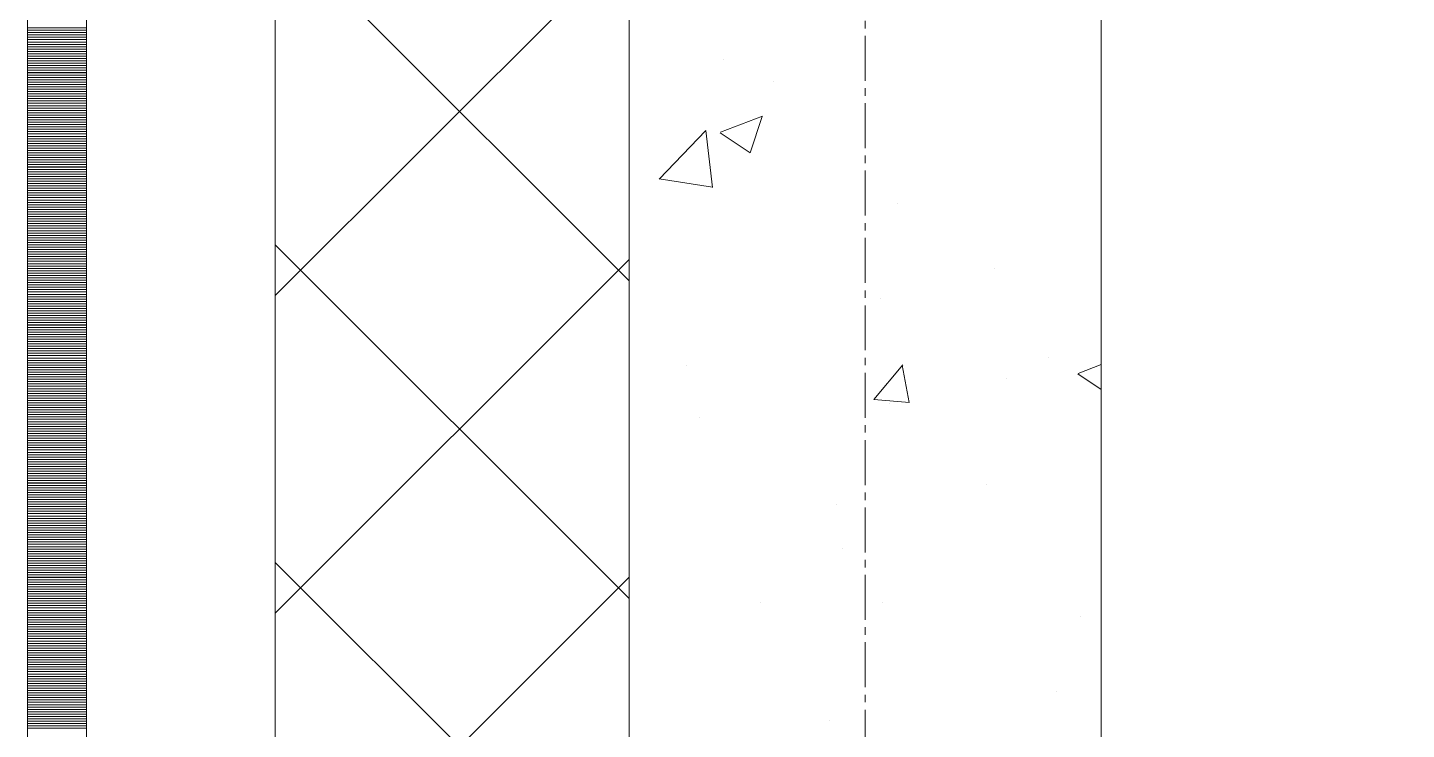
# Model space of a CAD drawing. Header units: millimetres. Extents: x 470010 to 1231400, y -134005 to 421770.
# Drawn here: x 806168 to 806752, y 157745 to 158043 of the extents above; entities that cross this region are included whole.
import ezdxf
from ezdxf.enums import TextEntityAlignment as Align

# ---------------------------------------------------------------- set-up
doc = ezdxf.new("R2010")
doc.units = ezdxf.units.MM
doc.linetypes.add('CENTER2', pattern=[28.575, 19.05, -3.175, 3.175, -3.175])
doc.linetypes.add('DASHED', pattern=[19.05, 12.7, -6.35])
doc.layers.get('Defpoints').update_dxf_attribs({"color": 140})
doc.layers.add('АР_Делит', color=120, linetype='Continuous', lineweight=0, plot=False)
for name, color, linetype, lineweight in [('АР_Стены ПЕНОблок', 52, 'Continuous', 20), ('АР_Тонкая', 254, 'Continuous', 5), ('АР_Утеплитель', 31, 'Continuous', 0), ('АР_Штриховка', 8, 'Continuous', 0)]:
    doc.layers.add(name, color=color, linetype=linetype, lineweight=lineweight)
doc.layers.add('РД_Оси_100', color=7, linetype='Continuous', lineweight=0, true_color=0x525252)
doc.styles.add('style1', font='ARIALN.TTF')

# ---------------------------------------------------------------- blocks, each defined once
blk = doc.blocks.new('СОШ_2200_АР_ОСИ_М100_28.05.24')
at = {"layer": 'АР_Делит', "color": 251, "linetype": 'DASHED', "true_color": 0x636466}
blk.add_lwpolyline([(114955, 135155), (114955, -355), (93595.036, -355), (93595.036, 13855), (94145, 13855), (94145, 68320), (66055, 68320), (66055, 13857.73), (83455, 13857.73), (83455, -355), (45245, -355), (45245, 13145), (44695, 13145), (44695, 26755), (45245, 26755), (45245, 68320), (20455, 68320), (20455, 26755), (27955, 26755), (27955, 13145), (-355, 13145), (-355, 100855)], dxfattribs=at)
at = {"layer": 'РД_Оси_100', "color": 251, "linetype": 'CENTER2', "true_color": 0x636466}
blk.add_line((0, -6155), (0, 139938.679), dxfattribs=at)
blk = doc.blocks.new('A$C9108343f')
at = {"layer": 'АР_Стены ПЕНОблок', "color": 18, "linetype": 'Continuous', "lineweight": 20, "true_color": 0x000000}
for p, q in [((140704.09, 313879.49), (140704.09, 237679.49)), ((140904.09, 237679.49), (140904.09, 313879.49))]:
    blk.add_line(p, q, dxfattribs=at)
at = {"layer": 'АР_Тонкая', "color": 18, "linetype": 'Continuous', "lineweight": 5, "true_color": 0x000000}
for p, q in [((140449.09, 313879.49), (140449.09, 237679.49)), ((140474.09, 313879.49), (140474.09, 237679.49)), ((140474.09, 237679.49), (140474.09, 313879.49)), ((140554.09, 237679.49), (140554.09, 313879.49))]:
    blk.add_line(p, q, dxfattribs=at)
at = {"layer": 'АР_Утеплитель', "color": 18, "linetype": 'Continuous', "lineweight": 0, "true_color": 0x000000}
for p, q in [((140554.09, 313879.49), (140554.09, 237679.49)), ((140704.09, 237679.49), (140704.09, 313879.49))]:
    blk.add_line(p, q, dxfattribs=at)
at = {"layer": 'АР_Штриховка', "color": 18, "linetype": 'Continuous', "lineweight": 0, "true_color": 0x000000}
for p, q in [((140704.09, 258301.99), (140554.09, 258451.99)), ((140554.09, 258295.71), (140704.09, 258445.71)), ((140449.09, 258409.24), (140474.09, 258409.24)), ((140449.09, 258408.24), (140474.09, 258408.24)), ((140449.09, 258407.24), (140474.09, 258407.24)), ((140449.09, 258406.24), (140474.09, 258406.24)), ((140449.09, 258405.24), (140474.09, 258405.24)), ((140449.09, 258404.24), (140474.09, 258404.24)), ((140449.09, 258403.24), (140474.09, 258403.24)), ((140449.09, 258402.24), (140474.09, 258402.24)), ((140449.09, 258401.24), (140474.09, 258401.24)), ((140449.09, 258400.24), (140474.09, 258400.24)), ((140449.09, 258399.24), (140474.09, 258399.24)), ((140449.09, 258398.24), (140474.09, 258398.24)), ((140449.09, 258397.24), (140474.09, 258397.24)), ((140449.09, 258396.24), (140474.09, 258396.24)), ((140449.09, 258395.24), (140474.09, 258395.24)), ((140449.09, 258394.24), (140474.09, 258394.24)), ((140449.09, 258393.24), (140474.09, 258393.24)), ((140449.09, 258392.24), (140474.09, 258392.24)), ((140449.09, 258391.24), (140474.09, 258391.24)), ((140744.27, 258395.65), (140744.27, 258395.65)), ((140449.09, 258390.24), (140474.09, 258390.24)), ((140449.09, 258389.24), (140474.09, 258389.24)), ((140449.09, 258388.24), (140474.09, 258388.24)), ((140449.09, 258387.24), (140474.09, 258387.24)), ((140449.09, 258386.24), (140474.09, 258386.24)), ((140449.09, 258385.24), (140474.09, 258385.24)), ((140765.26, 258386.38), (140765.26, 258386.38)), ((140449.09, 258384.24), (140474.09, 258384.24)), ((140449.09, 258383.24), (140474.09, 258383.24)), ((140449.09, 258382.24), (140474.09, 258382.24)), ((140449.09, 258381.24), (140474.09, 258381.24)), ((140449.09, 258380.24), (140474.09, 258380.24)), ((140449.09, 258379.24), (140474.09, 258379.24)), ((140449.09, 258378.24), (140474.09, 258378.24)), ((140449.09, 258377.24), (140474.09, 258377.24)), ((140449.09, 258376.24), (140474.09, 258376.24)), ((140449.09, 258375.24), (140474.09, 258375.24)), ((140449.09, 258374.24), (140474.09, 258374.24)), ((140449.09, 258373.24), (140474.09, 258373.24)), ((140449.09, 258372.24), (140474.09, 258372.24)), ((140449.09, 258371.24), (140474.09, 258371.24)), ((140449.09, 258370.24), (140474.09, 258370.24)), ((140449.09, 258369.24), (140474.09, 258369.24)), ((140449.09, 258368.24), (140474.09, 258368.24)), ((140742.76, 258364.97), (140760.54, 258371.8)), ((140755.31, 258356.26), (140760.46, 258371.61)), ((140449.09, 258367.24), (140474.09, 258367.24)), ((140449.09, 258366.24), (140474.09, 258366.24)), ((140449.09, 258365.24), (140474.09, 258365.24)), ((140449.09, 258364.24), (140474.09, 258364.24)), ((140449.09, 258363.24), (140474.09, 258363.24)), ((140449.09, 258362.24), (140474.09, 258362.24)), ((140716.83, 258345.11), (140736.62, 258365.73)), ((140739.39, 258341.61), (140736.58, 258365.73)), ((140742.67, 258364.78), (140755.31, 258356.26)), ((140449.09, 258361.24), (140474.09, 258361.24)), ((140449.09, 258360.24), (140474.09, 258360.24)), ((140449.09, 258359.24), (140474.09, 258359.24)), ((140449.09, 258358.24), (140474.09, 258358.24)), ((140449.09, 258357.24), (140474.09, 258357.24)), ((140449.09, 258356.24), (140474.09, 258356.24)), ((140449.09, 258355.24), (140474.09, 258355.24)), ((140449.09, 258354.24), (140474.09, 258354.24)), ((140449.09, 258353.24), (140474.09, 258353.24)), ((140449.09, 258352.24), (140474.09, 258352.24)), ((140449.09, 258351.24), (140474.09, 258351.24)), ((140449.09, 258350.24), (140474.09, 258350.24)), ((140449.09, 258349.24), (140474.09, 258349.24)), ((140449.09, 258348.24), (140474.09, 258348.24)), ((140449.09, 258347.24), (140474.09, 258347.24)), ((140449.09, 258346.24), (140474.09, 258346.24)), ((140449.09, 258345.24), (140474.09, 258345.24)), ((140449.09, 258344.24), (140474.09, 258344.24)), ((140716.81, 258345.17), (140739.4, 258341.66)), ((140449.09, 258343.24), (140474.09, 258343.24)), ((140449.09, 258342.24), (140474.09, 258342.24)), ((140449.09, 258341.24), (140474.09, 258341.24)), ((140449.09, 258340.24), (140474.09, 258340.24)), ((140449.09, 258339.24), (140474.09, 258339.24)), ((140449.09, 258338.24), (140474.09, 258338.24)), ((140449.09, 258337.24), (140474.09, 258337.24)), ((140449.09, 258336.24), (140474.09, 258336.24)), ((140449.09, 258335.24), (140474.09, 258335.24)), ((140449.09, 258334.24), (140474.09, 258334.24)), ((140449.09, 258333.24), (140474.09, 258333.24)), ((140817.68, 258334.58), (140817.68, 258334.58)), ((140449.09, 258332.24), (140474.09, 258332.24)), ((140449.09, 258331.24), (140474.09, 258331.24)), ((140449.09, 258330.24), (140474.09, 258330.24)), ((140449.09, 258329.24), (140474.09, 258329.24)), ((140449.09, 258328.24), (140474.09, 258328.24)), ((140449.09, 258327.24), (140474.09, 258327.24)), ((140449.09, 258326.24), (140474.09, 258326.24)), ((140449.09, 258325.24), (140474.09, 258325.24)), ((140449.09, 258324.24), (140474.09, 258324.24)), ((140449.09, 258323.24), (140474.09, 258323.24)), ((140449.09, 258322.24), (140474.09, 258322.24)), ((140449.09, 258321.24), (140474.09, 258321.24)), ((140449.09, 258320.24), (140474.09, 258320.24)), ((140449.09, 258319.24), (140474.09, 258319.24)), ((140449.09, 258318.24), (140474.09, 258318.24)), ((140449.09, 258317.24), (140474.09, 258317.24)), ((140449.09, 258316.24), (140474.09, 258316.24)), ((140449.09, 258315.24), (140474.09, 258315.24)), ((140704.09, 258167.29), (140554.09, 258317.29)), ((140449.09, 258314.24), (140474.09, 258314.24)), ((140449.09, 258313.24), (140474.09, 258313.24)), ((140449.09, 258312.24), (140474.09, 258312.24)), ((140449.09, 258311.24), (140474.09, 258311.24)), ((140449.09, 258310.24), (140474.09, 258310.24)), ((140449.09, 258309.24), (140474.09, 258309.24)), ((140554.09, 258161), (140704.09, 258311)), ((140449.09, 258308.24), (140474.09, 258308.24)), ((140449.09, 258307.24), (140474.09, 258307.24)), ((140449.09, 258306.24), (140474.09, 258306.24)), ((140449.09, 258305.24), (140474.09, 258305.24)), ((140449.09, 258304.24), (140474.09, 258304.24)), ((140449.09, 258303.24), (140474.09, 258303.24)), ((140858.86, 258307.32), (140858.86, 258307.32)), ((140449.09, 258302.24), (140474.09, 258302.24)), ((140449.09, 258301.24), (140474.09, 258301.24)), ((140449.09, 258300.24), (140474.09, 258300.24)), ((140449.09, 258299.24), (140474.09, 258299.24)), ((140449.09, 258298.24), (140474.09, 258298.24)), ((140449.09, 258297.24), (140474.09, 258297.24)), ((140449.09, 258296.24), (140474.09, 258296.24)), ((140449.09, 258295.24), (140474.09, 258295.24)), ((140449.09, 258294.24), (140474.09, 258294.24)), ((140449.09, 258293.24), (140474.09, 258293.24)), ((140449.09, 258292.24), (140474.09, 258292.24)), ((140810.41, 258294.61), (140810.41, 258294.61)), ((140449.09, 258291.24), (140474.09, 258291.24)), ((140449.09, 258290.24), (140474.09, 258290.24)), ((140449.09, 258289.24), (140474.09, 258289.24)), ((140449.09, 258288.24), (140474.09, 258288.24)), ((140449.09, 258287.24), (140474.09, 258287.24)), ((140449.09, 258286.24), (140474.09, 258286.24)), ((140449.09, 258285.24), (140474.09, 258285.24)), ((140449.09, 258284.24), (140474.09, 258284.24)), ((140449.09, 258283.24), (140474.09, 258283.24)), ((140449.09, 258282.24), (140474.09, 258282.24)), ((140449.09, 258281.24), (140474.09, 258281.24)), ((140449.09, 258280.24), (140474.09, 258280.24)), ((140449.09, 258279.24), (140474.09, 258279.24)), ((140449.09, 258278.24), (140474.09, 258278.24)), ((140449.09, 258277.24), (140474.09, 258277.24)), ((140449.09, 258276.24), (140474.09, 258276.24)), ((140449.09, 258275.24), (140474.09, 258275.24)), ((140449.09, 258274.24), (140474.09, 258274.24)), ((140449.09, 258273.24), (140474.09, 258273.24)), ((140449.09, 258272.24), (140474.09, 258272.24)), ((140449.09, 258271.24), (140474.09, 258271.24)), ((140449.09, 258270.24), (140474.09, 258270.24)), ((140449.09, 258269.24), (140474.09, 258269.24)), ((140449.09, 258268.24), (140474.09, 258268.24)), ((140881.91, 258269.53), (140881.91, 258269.53)), ((140449.09, 258267.24), (140474.09, 258267.24)), ((140449.09, 258266.24), (140474.09, 258266.24)), ((140449.09, 258265.24), (140474.09, 258265.24)), ((140449.09, 258264.24), (140474.09, 258264.24)), ((140449.09, 258263.24), (140474.09, 258263.24)), ((140449.09, 258262.24), (140474.09, 258262.24)), ((140728.38, 258266.22), (140728.38, 258266.22)), ((140807.76, 258251.7), (140820, 258266.3)), ((140822.73, 258250.33), (140819.8, 258266.25)), ((140894.29, 258262.52), (140904.09, 258255.9)), ((140894.37, 258262.71), (140904.09, 258266.44)), ((140449.09, 258261.24), (140474.09, 258261.24)), ((140449.09, 258260.24), (140474.09, 258260.24)), ((140449.09, 258259.24), (140474.09, 258259.24)), ((140449.09, 258258.24), (140474.09, 258258.24)), ((140449.09, 258257.24), (140474.09, 258257.24)), ((140863.97, 258260.49), (140863.97, 258260.49)), ((140449.09, 258256.24), (140474.09, 258256.24)), ((140449.09, 258255.24), (140474.09, 258255.24)), ((140449.09, 258254.24), (140474.09, 258254.24)), ((140449.09, 258253.24), (140474.09, 258253.24)), ((140449.09, 258252.24), (140474.09, 258252.24)), ((140449.09, 258251.24), (140474.09, 258251.24)), ((140807.76, 258251.69), (140822.94, 258250.36)), ((140449.09, 258250.24), (140474.09, 258250.24)), ((140449.09, 258249.24), (140474.09, 258249.24)), ((140449.09, 258248.24), (140474.09, 258248.24)), ((140449.09, 258247.24), (140474.09, 258247.24)), ((140449.09, 258246.24), (140474.09, 258246.24)), ((140449.09, 258245.24), (140474.09, 258245.24)), ((140814.59, 258250.02), (140814.59, 258250.02)), ((140449.09, 258244.24), (140474.09, 258244.24)), ((140449.09, 258243.24), (140474.09, 258243.24)), ((140449.09, 258242.24), (140474.09, 258242.24)), ((140449.09, 258241.24), (140474.09, 258241.24)), ((140449.09, 258240.24), (140474.09, 258240.24)), ((140449.09, 258239.24), (140474.09, 258239.24)), ((140733.78, 258244.1), (140733.78, 258244.1)), ((140449.09, 258238.24), (140474.09, 258238.24)), ((140449.09, 258237.24), (140474.09, 258237.24)), ((140449.09, 258236.24), (140474.09, 258236.24)), ((140449.09, 258235.24), (140474.09, 258235.24)), ((140449.09, 258234.24), (140474.09, 258234.24)), ((140449.09, 258233.24), (140474.09, 258233.24)), ((140449.09, 258232.24), (140474.09, 258232.24)), ((140449.09, 258231.24), (140474.09, 258231.24)), ((140449.09, 258230.24), (140474.09, 258230.24)), ((140449.09, 258229.24), (140474.09, 258229.24)), ((140449.09, 258228.24), (140474.09, 258228.24)), ((140449.09, 258227.24), (140474.09, 258227.24)), ((140449.09, 258226.24), (140474.09, 258226.24)), ((140449.09, 258225.24), (140474.09, 258225.24)), ((140449.09, 258224.24), (140474.09, 258224.24)), ((140449.09, 258223.24), (140474.09, 258223.24)), ((140449.09, 258222.24), (140474.09, 258222.24)), ((140449.09, 258221.24), (140474.09, 258221.24)), ((140449.09, 258220.24), (140474.09, 258220.24)), ((140449.09, 258219.24), (140474.09, 258219.24)), ((140449.09, 258218.24), (140474.09, 258218.24)), ((140449.09, 258217.24), (140474.09, 258217.24)), ((140449.09, 258216.24), (140474.09, 258216.24)), ((140855.62, 258215.51), (140855.62, 258215.51)), ((140449.09, 258215.24), (140474.09, 258215.24)), ((140449.09, 258214.24), (140474.09, 258214.24)), ((140449.09, 258213.24), (140474.09, 258213.24)), ((140449.09, 258212.24), (140474.09, 258212.24)), ((140449.09, 258211.24), (140474.09, 258211.24)), ((140449.09, 258210.24), (140474.09, 258210.24)), ((140449.09, 258209.24), (140474.09, 258209.24)), ((140449.09, 258208.24), (140474.09, 258208.24)), ((140449.09, 258207.24), (140474.09, 258207.24)), ((140449.09, 258206.24), (140474.09, 258206.24)), ((140449.09, 258205.24), (140474.09, 258205.24)), ((140449.09, 258204.24), (140474.09, 258204.24)), ((140792.04, 258207.14), (140792.04, 258207.14)), ((140449.09, 258203.24), (140474.09, 258203.24)), ((140449.09, 258202.24), (140474.09, 258202.24)), ((140449.09, 258201.24), (140474.09, 258201.24)), ((140449.09, 258200.24), (140474.09, 258200.24)), ((140449.09, 258199.24), (140474.09, 258199.24)), ((140449.09, 258198.24), (140474.09, 258198.24)), ((140449.09, 258197.24), (140474.09, 258197.24)), ((140449.09, 258196.24), (140474.09, 258196.24)), ((140449.09, 258195.24), (140474.09, 258195.24)), ((140449.09, 258194.24), (140474.09, 258194.24)), ((140449.09, 258193.24), (140474.09, 258193.24)), ((140449.09, 258192.24), (140474.09, 258192.24)), ((140449.09, 258191.24), (140474.09, 258191.24)), ((140449.09, 258190.24), (140474.09, 258190.24)), ((140449.09, 258189.24), (140474.09, 258189.24)), ((140449.09, 258188.24), (140474.09, 258188.24)), ((140449.09, 258187.24), (140474.09, 258187.24)), ((140449.09, 258186.24), (140474.09, 258186.24)), ((140794.65, 258188.33), (140794.65, 258188.33)), ((140449.09, 258185.24), (140474.09, 258185.24)), ((140449.09, 258184.24), (140474.09, 258184.24)), ((140449.09, 258183.24), (140474.09, 258183.24)), ((140449.09, 258182.24), (140474.09, 258182.24)), ((140449.09, 258181.24), (140474.09, 258181.24)), ((140704.09, 258032.58), (140554.09, 258182.58)), ((140449.09, 258180.24), (140474.09, 258180.24)), ((140449.09, 258179.24), (140474.09, 258179.24)), ((140449.09, 258178.24), (140474.09, 258178.24)), ((140449.09, 258177.24), (140474.09, 258177.24)), ((140449.09, 258176.24), (140474.09, 258176.24)), ((140449.09, 258175.24), (140474.09, 258175.24)), ((140554.09, 258026.3), (140704.09, 258176.3)), ((140449.09, 258174.24), (140474.09, 258174.24)), ((140449.09, 258173.24), (140474.09, 258173.24)), ((140449.09, 258172.24), (140474.09, 258172.24)), ((140449.09, 258171.24), (140474.09, 258171.24)), ((140449.09, 258170.24), (140474.09, 258170.24)), ((140449.09, 258169.24), (140474.09, 258169.24)), ((140449.09, 258168.24), (140474.09, 258168.24)), ((140449.09, 258167.24), (140474.09, 258167.24)), ((140449.09, 258166.24), (140474.09, 258166.24)), ((140449.09, 258165.24), (140474.09, 258165.24)), ((140449.09, 258164.24), (140474.09, 258164.24)), ((140449.09, 258163.24), (140474.09, 258163.24)), ((140759.88, 258165.5), (140759.88, 258165.5)), ((140811.5, 258165.47), (140811.5, 258165.47)), ((140449.09, 258162.24), (140474.09, 258162.24)), ((140449.09, 258161.24), (140474.09, 258161.24)), ((140449.09, 258160.24), (140474.09, 258160.24)), ((140449.09, 258159.24), (140474.09, 258159.24)), ((140449.09, 258158.24), (140474.09, 258158.24)), ((140449.09, 258157.24), (140474.09, 258157.24)), ((140895.47, 258159.77), (140895.47, 258159.77)), ((140449.09, 258156.24), (140474.09, 258156.24)), ((140449.09, 258155.24), (140474.09, 258155.24)), ((140449.09, 258154.24), (140474.09, 258154.24)), ((140449.09, 258153.24), (140474.09, 258153.24)), ((140449.09, 258152.24), (140474.09, 258152.24)), ((140449.09, 258151.24), (140474.09, 258151.24)), ((140449.09, 258150.24), (140474.09, 258150.24)), ((140449.09, 258149.24), (140474.09, 258149.24)), ((140449.09, 258148.24), (140474.09, 258148.24)), ((140449.09, 258147.24), (140474.09, 258147.24)), ((140449.09, 258146.24), (140474.09, 258146.24)), ((140449.09, 258145.24), (140474.09, 258145.24)), ((140449.09, 258144.24), (140474.09, 258144.24)), ((140449.09, 258143.24), (140474.09, 258143.24)), ((140449.09, 258142.24), (140474.09, 258142.24)), ((140449.09, 258141.24), (140474.09, 258141.24)), ((140449.09, 258140.24), (140474.09, 258140.24)), ((140449.09, 258139.24), (140474.09, 258139.24)), ((140449.09, 258138.24), (140474.09, 258138.24)), ((140449.09, 258137.24), (140474.09, 258137.24)), ((140449.09, 258136.24), (140474.09, 258136.24)), ((140449.09, 258135.24), (140474.09, 258135.24)), ((140449.09, 258134.24), (140474.09, 258134.24)), ((140449.09, 258133.24), (140474.09, 258133.24)), ((140449.09, 258132.24), (140474.09, 258132.24)), ((140449.09, 258131.24), (140474.09, 258131.24)), ((140449.09, 258130.24), (140474.09, 258130.24)), ((140449.09, 258129.24), (140474.09, 258129.24)), ((140449.09, 258128.24), (140474.09, 258128.24)), ((140885, 258127.99), (140885, 258127.99)), ((140449.09, 258127.24), (140474.09, 258127.24)), ((140449.09, 258126.24), (140474.09, 258126.24)), ((140449.09, 258125.24), (140474.09, 258125.24)), ((140449.09, 258124.24), (140474.09, 258124.24)), ((140449.09, 258123.24), (140474.09, 258123.24)), ((140449.09, 258122.24), (140474.09, 258122.24)), ((140449.09, 258121.24), (140474.09, 258121.24)), ((140449.09, 258120.24), (140474.09, 258120.24)), ((140449.09, 258119.24), (140474.09, 258119.24)), ((140449.09, 258118.24), (140474.09, 258118.24)), ((140449.09, 258117.24), (140474.09, 258117.24)), ((140449.09, 258116.24), (140474.09, 258116.24)), ((140449.09, 258115.24), (140474.09, 258115.24)), ((140449.09, 258114.24), (140474.09, 258114.24)), ((140449.09, 258113.24), (140474.09, 258113.24)), ((140449.09, 258112.24), (140474.09, 258112.24)), ((140788.8, 258115.33), (140788.8, 258115.33))]:
    blk.add_line(p, q, dxfattribs=at)
at = {"layer": 'РД_Оси_100'}
blk.add_blockref('СОШ_2200_АР_ОСИ_М100_28.05.24', (140804.09, 223079.49), dxfattribs=at)
at = {"layer": 'Defpoints', "color": 18, "true_color": 0x000000, "style": 'style1'}
for p in [(143949.34, 316089.12), (143974.98, 281639.5), (143890.4, 273244.71), (143839.99, 264276.81), (143967.75, 254892.38), (12251.96, 104178.14), (12382.58, 96023.14)]:
    blk.add_attdef('АР-ПОМЕЩЕНИЕ:НАИМЕНОВАНИЕ', text='', height=100, dxfattribs=at).set_placement(p, align=Align.MIDDLE)
at = {"layer": 'Defpoints', "color": 18, "true_color": 0x000000, "style": 'style1', "flags": 8}
for p in [(143951.3, 279099.09), (143848.34, 269251.11), (143875.33, 260094.25), (144049.74, 250824.7), (163419.28, 238153.36), (155897.46, 237965.97), (183037.2, 237965.97), (143342.94, 237876.19)]:
    blk.add_attdef('АР-ПОМЕЩЕНИЕ:НАИМЕНОВАНИЕ', text='', height=100, dxfattribs=at).set_placement(p, align=Align.MIDDLE)

msp = doc.modelspace()

# ---------------------------------------------------------------- linework, layer by layer
at = {"layer": 'АР_Стены ПЕНОблок', "color": 18, "linetype": 'Continuous', "lineweight": 20, "true_color": 0x000000}
for p, q in [((806422.706, 213513.251), (806422.706, 137313.251)), ((806622.706, 137313.251), (806622.706, 213513.251))]:
    msp.add_line(p, q, dxfattribs=at)
at = {"layer": 'АР_Тонкая', "color": 18, "linetype": 'Continuous', "lineweight": 5, "true_color": 0x000000}
for p, q in [((806167.706, 213513.251), (806167.706, 137313.251)), ((806192.706, 213513.251), (806192.706, 137313.251)), ((806192.706, 137313.251), (806192.706, 213513.251)), ((806272.706, 137313.251), (806272.706, 213513.251))]:
    msp.add_line(p, q, dxfattribs=at)
at = {"layer": 'АР_Утеплитель', "color": 18, "linetype": 'Continuous', "lineweight": 0, "true_color": 0x000000}
for p, q in [((806272.706, 213513.251), (806272.706, 137313.251)), ((806422.706, 137313.251), (806422.706, 213513.251))]:
    msp.add_line(p, q, dxfattribs=at)
at = {"layer": 'АР_Штриховка', "color": 18, "linetype": 'Continuous', "lineweight": 0, "true_color": 0x000000}
for p, q in [((806422.706, 157935.75), (806272.706, 158085.75)), ((806272.706, 157929.463), (806422.706, 158079.463)), ((806167.706, 158043), (806192.706, 158043)), ((806167.706, 158042), (806192.706, 158042)), ((806167.706, 158041), (806192.706, 158041)), ((806167.706, 158040), (806192.706, 158040)), ((806167.706, 158039), (806192.706, 158039)), ((806167.706, 158038), (806192.706, 158038)), ((806167.706, 158037), (806192.706, 158037)), ((806167.706, 158036), (806192.706, 158036)), ((806167.706, 158035), (806192.706, 158035)), ((806167.706, 158034), (806192.706, 158034)), ((806167.706, 158033), (806192.706, 158033)), ((806167.706, 158032), (806192.706, 158032)), ((806167.706, 158031), (806192.706, 158031)), ((806167.706, 158030), (806192.706, 158030)), ((806167.706, 158029), (806192.706, 158029)), ((806167.706, 158028), (806192.706, 158028)), ((806167.706, 158027), (806192.706, 158027)), ((806167.706, 158026), (806192.706, 158026)), ((806167.706, 158025), (806192.706, 158025)), ((806167.706, 158024), (806192.706, 158024)), ((806167.706, 158023), (806192.706, 158023)), ((806167.706, 158022), (806192.706, 158022)), ((806167.706, 158021), (806192.706, 158021)), ((806167.706, 158020), (806192.706, 158020)), ((806167.706, 158019), (806192.706, 158019)), ((806167.706, 158018), (806192.706, 158018)), ((806167.706, 158017), (806192.706, 158017)), ((806167.706, 158016), (806192.706, 158016)), ((806167.706, 158015), (806192.706, 158015)), ((806167.706, 158014), (806192.706, 158014)), ((806167.706, 158013), (806192.706, 158013)), ((806167.706, 158012), (806192.706, 158012)), ((806167.706, 158011), (806192.706, 158011)), ((806167.706, 158010), (806192.706, 158010)), ((806167.706, 158009), (806192.706, 158009)), ((806167.706, 158008), (806192.706, 158008)), ((806167.706, 158007), (806192.706, 158007)), ((806167.706, 158006), (806192.706, 158006)), ((806167.706, 158005), (806192.706, 158005)), ((806461.371, 157998.732), (806479.155, 158005.559)), ((806473.926, 157990.018), (806479.076, 158005.367)), ((806167.706, 158004), (806192.706, 158004)), ((806167.706, 158003), (806192.706, 158003)), ((806167.706, 158002), (806192.706, 158002)), ((806167.706, 158001), (806192.706, 158001)), ((806167.706, 158000), (806192.706, 158000)), ((806167.706, 157999), (806192.706, 157999)), ((806435.444, 157978.872), (806455.228, 157999.491)), ((806458.001, 157975.364), (806455.194, 157999.487)), ((806167.706, 157998), (806192.706, 157998)), ((806167.706, 157997), (806192.706, 157997)), ((806167.706, 157996), (806192.706, 157996)), ((806167.706, 157995), (806192.706, 157995)), ((806167.706, 157994), (806192.706, 157994)), ((806167.706, 157993), (806192.706, 157993)), ((806461.284, 157998.542), (806473.919, 157990.019)), ((806167.706, 157992), (806192.706, 157992)), ((806167.706, 157991), (806192.706, 157991)), ((806167.706, 157990), (806192.706, 157990)), ((806167.706, 157989), (806192.706, 157989)), ((806167.706, 157988), (806192.706, 157988)), ((806167.706, 157987), (806192.706, 157987)), ((806167.706, 157986), (806192.706, 157986)), ((806167.706, 157985), (806192.706, 157985)), ((806167.706, 157984), (806192.706, 157984)), ((806167.706, 157983), (806192.706, 157983)), ((806167.706, 157982), (806192.706, 157982)), ((806167.706, 157981), (806192.706, 157981)), ((806167.706, 157980), (806192.706, 157980)), ((806167.706, 157979), (806192.706, 157979)), ((806167.706, 157978), (806192.706, 157978)), ((806167.706, 157977), (806192.706, 157977)), ((806167.706, 157976), (806192.706, 157976)), ((806435.419, 157978.925), (806458.009, 157975.421)), ((806167.706, 157975), (806192.706, 157975)), ((806167.706, 157974), (806192.706, 157974)), ((806167.706, 157973), (806192.706, 157973)), ((806167.706, 157972), (806192.706, 157972)), ((806167.706, 157971), (806192.706, 157971)), ((806167.706, 157970), (806192.706, 157970)), ((806167.706, 157969), (806192.706, 157969)), ((806167.706, 157968), (806192.706, 157968)), ((806167.706, 157967), (806192.706, 157967)), ((806167.706, 157966), (806192.706, 157966)), ((806167.706, 157965), (806192.706, 157965)), ((806167.706, 157964), (806192.706, 157964)), ((806167.706, 157963), (806192.706, 157963)), ((806167.706, 157962), (806192.706, 157962)), ((806167.706, 157961), (806192.706, 157961)), ((806167.706, 157960), (806192.706, 157960)), ((806167.706, 157959), (806192.706, 157959)), ((806167.706, 157958), (806192.706, 157958)), ((806167.706, 157957), (806192.706, 157957)), ((806167.706, 157956), (806192.706, 157956)), ((806167.706, 157955), (806192.706, 157955)), ((806167.706, 157954), (806192.706, 157954)), ((806167.706, 157953), (806192.706, 157953)), ((806167.706, 157952), (806192.706, 157952)), ((806167.706, 157951), (806192.706, 157951)), ((806167.706, 157950), (806192.706, 157950)), ((806167.706, 157949), (806192.706, 157949)), ((806167.706, 157948), (806192.706, 157948)), ((806167.706, 157947), (806192.706, 157947)), ((806422.706, 157801.046), (806272.706, 157951.046)), ((806167.706, 157946), (806192.706, 157946)), ((806167.706, 157945), (806192.706, 157945)), ((806167.706, 157944), (806192.706, 157944)), ((806167.706, 157943), (806192.706, 157943)), ((806167.706, 157942), (806192.706, 157942)), ((806167.706, 157941), (806192.706, 157941)), ((806272.706, 157794.759), (806422.706, 157944.759)), ((806167.706, 157940), (806192.706, 157940)), ((806167.706, 157939), (806192.706, 157939)), ((806167.706, 157938), (806192.706, 157938)), ((806167.706, 157937), (806192.706, 157937)), ((806167.706, 157936), (806192.706, 157936)), ((806167.706, 157935), (806192.706, 157935)), ((806167.706, 157934), (806192.706, 157934)), ((806167.706, 157933), (806192.706, 157933)), ((806167.706, 157932), (806192.706, 157932)), ((806167.706, 157931), (806192.706, 157931)), ((806167.706, 157930), (806192.706, 157930)), ((806167.706, 157929), (806192.706, 157929)), ((806167.706, 157928), (806192.706, 157928)), ((806167.706, 157927), (806192.706, 157927)), ((806167.706, 157926), (806192.706, 157926)), ((806167.706, 157925), (806192.706, 157925)), ((806167.706, 157924), (806192.706, 157924)), ((806167.706, 157923), (806192.706, 157923)), ((806167.706, 157922), (806192.706, 157922)), ((806167.706, 157921), (806192.706, 157921)), ((806167.706, 157920), (806192.706, 157920)), ((806167.706, 157919), (806192.706, 157919)), ((806167.706, 157918), (806192.706, 157918)), ((806167.706, 157917), (806192.706, 157917)), ((806167.706, 157916), (806192.706, 157916)), ((806167.706, 157915), (806192.706, 157915)), ((806167.706, 157914), (806192.706, 157914)), ((806167.706, 157913), (806192.706, 157913)), ((806167.706, 157912), (806192.706, 157912)), ((806167.706, 157911), (806192.706, 157911)), ((806167.706, 157910), (806192.706, 157910)), ((806167.706, 157909), (806192.706, 157909)), ((806167.706, 157908), (806192.706, 157908)), ((806167.706, 157907), (806192.706, 157907)), ((806167.706, 157906), (806192.706, 157906)), ((806167.706, 157905), (806192.706, 157905)), ((806167.706, 157904), (806192.706, 157904)), ((806167.706, 157903), (806192.706, 157903)), ((806167.706, 157902), (806192.706, 157902)), ((806167.706, 157901), (806192.706, 157901)), ((806167.706, 157900), (806192.706, 157900)), ((806526.369, 157885.461), (806538.614, 157900.054)), ((806541.347, 157884.085), (806538.41, 157900.006)), ((806612.985, 157896.467), (806622.706, 157900.198)), ((806167.706, 157899), (806192.706, 157899)), ((806167.706, 157898), (806192.706, 157898)), ((806167.706, 157897), (806192.706, 157897)), ((806167.706, 157896), (806192.706, 157896)), ((806167.706, 157895), (806192.706, 157895)), ((806167.706, 157894), (806192.706, 157894)), ((806612.899, 157896.276), (806622.706, 157889.661)), ((806167.706, 157893), (806192.706, 157893)), ((806167.706, 157892), (806192.706, 157892)), ((806167.706, 157891), (806192.706, 157891)), ((806167.706, 157890), (806192.706, 157890)), ((806167.706, 157889), (806192.706, 157889)), ((806167.706, 157888), (806192.706, 157888)), ((806167.706, 157887), (806192.706, 157887)), ((806167.706, 157886), (806192.706, 157886)), ((806167.706, 157885), (806192.706, 157885)), ((806167.706, 157884), (806192.706, 157884)), ((806167.706, 157883), (806192.706, 157883)), ((806167.706, 157882), (806192.706, 157882)), ((806526.368, 157885.451), (806541.55, 157884.123)), ((806167.706, 157881), (806192.706, 157881)), ((806167.706, 157880), (806192.706, 157880)), ((806167.706, 157879), (806192.706, 157879)), ((806167.706, 157878), (806192.706, 157878)), ((806167.706, 157877), (806192.706, 157877)), ((806167.706, 157876), (806192.706, 157876)), ((806167.706, 157875), (806192.706, 157875)), ((806167.706, 157874), (806192.706, 157874)), ((806167.706, 157873), (806192.706, 157873)), ((806167.706, 157872), (806192.706, 157872)), ((806167.706, 157871), (806192.706, 157871)), ((806167.706, 157870), (806192.706, 157870)), ((806167.706, 157869), (806192.706, 157869)), ((806167.706, 157868), (806192.706, 157868)), ((806167.706, 157867), (806192.706, 157867)), ((806167.706, 157866), (806192.706, 157866)), ((806167.706, 157865), (806192.706, 157865)), ((806167.706, 157864), (806192.706, 157864)), ((806167.706, 157863), (806192.706, 157863)), ((806167.706, 157862), (806192.706, 157862)), ((806167.706, 157861), (806192.706, 157861)), ((806167.706, 157860), (806192.706, 157860)), ((806167.706, 157859), (806192.706, 157859)), ((806167.706, 157858), (806192.706, 157858)), ((806167.706, 157857), (806192.706, 157857)), ((806167.706, 157856), (806192.706, 157856)), ((806167.706, 157855), (806192.706, 157855)), ((806167.706, 157854), (806192.706, 157854)), ((806167.706, 157853), (806192.706, 157853)), ((806167.706, 157852), (806192.706, 157852)), ((806167.706, 157851), (806192.706, 157851)), ((806167.706, 157850), (806192.706, 157850)), ((806167.706, 157849), (806192.706, 157849)), ((806167.706, 157848), (806192.706, 157848)), ((806167.706, 157847), (806192.706, 157847)), ((806167.706, 157846), (806192.706, 157846)), ((806167.706, 157845), (806192.706, 157845)), ((806167.706, 157844), (806192.706, 157844)), ((806167.706, 157843), (806192.706, 157843)), ((806167.706, 157842), (806192.706, 157842)), ((806167.706, 157841), (806192.706, 157841)), ((806167.706, 157840), (806192.706, 157840)), ((806167.706, 157839), (806192.706, 157839)), ((806167.706, 157838), (806192.706, 157838)), ((806167.706, 157837), (806192.706, 157837)), ((806167.706, 157836), (806192.706, 157836)), ((806167.706, 157835), (806192.706, 157835)), ((806167.706, 157834), (806192.706, 157834)), ((806167.706, 157833), (806192.706, 157833)), ((806167.706, 157832), (806192.706, 157832)), ((806167.706, 157831), (806192.706, 157831)), ((806167.706, 157830), (806192.706, 157830)), ((806167.706, 157829), (806192.706, 157829)), ((806167.706, 157828), (806192.706, 157828)), ((806167.706, 157827), (806192.706, 157827)), ((806167.706, 157826), (806192.706, 157826)), ((806167.706, 157825), (806192.706, 157825)), ((806167.706, 157824), (806192.706, 157824)), ((806167.706, 157823), (806192.706, 157823)), ((806167.706, 157822), (806192.706, 157822)), ((806167.706, 157821), (806192.706, 157821)), ((806167.706, 157820), (806192.706, 157820)), ((806167.706, 157819), (806192.706, 157819)), ((806167.706, 157818), (806192.706, 157818)), ((806167.706, 157817), (806192.706, 157817)), ((806167.706, 157816), (806192.706, 157816)), ((806167.706, 157815), (806192.706, 157815)), ((806167.706, 157814), (806192.706, 157814)), ((806167.706, 157813), (806192.706, 157813)), ((806167.706, 157812), (806192.706, 157812)), ((806422.706, 157666.342), (806272.706, 157816.342)), ((806167.706, 157811), (806192.706, 157811)), ((806167.706, 157810), (806192.706, 157810)), ((806167.706, 157809), (806192.706, 157809)), ((806167.706, 157808), (806192.706, 157808)), ((806167.706, 157807), (806192.706, 157807)), ((806167.706, 157806), (806192.706, 157806)), ((806272.706, 157660.055), (806422.706, 157810.055)), ((806167.706, 157805), (806192.706, 157805)), ((806167.706, 157804), (806192.706, 157804)), ((806167.706, 157803), (806192.706, 157803)), ((806167.706, 157802), (806192.706, 157802)), ((806167.706, 157801), (806192.706, 157801)), ((806167.706, 157800), (806192.706, 157800)), ((806167.706, 157799), (806192.706, 157799)), ((806167.706, 157798), (806192.706, 157798)), ((806167.706, 157797), (806192.706, 157797)), ((806167.706, 157796), (806192.706, 157796)), ((806167.706, 157795), (806192.706, 157795)), ((806167.706, 157794), (806192.706, 157794)), ((806167.706, 157793), (806192.706, 157793)), ((806167.706, 157792), (806192.706, 157792)), ((806167.706, 157791), (806192.706, 157791)), ((806167.706, 157790), (806192.706, 157790)), ((806167.706, 157789), (806192.706, 157789)), ((806167.706, 157788), (806192.706, 157788)), ((806167.706, 157787), (806192.706, 157787)), ((806167.706, 157786), (806192.706, 157786)), ((806167.706, 157785), (806192.706, 157785)), ((806167.706, 157784), (806192.706, 157784)), ((806167.706, 157783), (806192.706, 157783)), ((806167.706, 157782), (806192.706, 157782)), ((806167.706, 157781), (806192.706, 157781)), ((806167.706, 157780), (806192.706, 157780)), ((806167.706, 157779), (806192.706, 157779)), ((806167.706, 157778), (806192.706, 157778)), ((806167.706, 157777), (806192.706, 157777)), ((806167.706, 157776), (806192.706, 157776)), ((806167.706, 157775), (806192.706, 157775)), ((806167.706, 157774), (806192.706, 157774)), ((806167.706, 157773), (806192.706, 157773)), ((806167.706, 157772), (806192.706, 157772)), ((806167.706, 157771), (806192.706, 157771)), ((806167.706, 157770), (806192.706, 157770)), ((806167.706, 157769), (806192.706, 157769)), ((806167.706, 157768), (806192.706, 157768)), ((806167.706, 157767), (806192.706, 157767)), ((806167.706, 157766), (806192.706, 157766)), ((806167.706, 157765), (806192.706, 157765)), ((806167.706, 157764), (806192.706, 157764)), ((806167.706, 157763), (806192.706, 157763)), ((806167.706, 157762), (806192.706, 157762)), ((806167.706, 157761), (806192.706, 157761)), ((806167.706, 157760), (806192.706, 157760)), ((806167.706, 157759), (806192.706, 157759)), ((806167.706, 157758), (806192.706, 157758)), ((806167.706, 157757), (806192.706, 157757)), ((806167.706, 157756), (806192.706, 157756)), ((806167.706, 157755), (806192.706, 157755)), ((806167.706, 157754), (806192.706, 157754)), ((806167.706, 157753), (806192.706, 157753)), ((806167.706, 157752), (806192.706, 157752)), ((806167.706, 157751), (806192.706, 157751)), ((806167.706, 157750), (806192.706, 157750)), ((806167.706, 157749), (806192.706, 157749)), ((806167.706, 157748), (806192.706, 157748)), ((806167.706, 157747), (806192.706, 157747)), ((806167.706, 157746), (806192.706, 157746))]:
    msp.add_line(p, q, dxfattribs=at)

# ---------------------------------------------------------------- block references
msp.add_blockref('A$C9108343f', (665718.612, -100366.242))
at = {"layer": 'РД_Оси_100'}
msp.add_blockref('СОШ_2200_АР_ОСИ_М100_28.05.24', (806522.706, 122713.251), dxfattribs=at)

doc.saveas('drawing.dxf')
